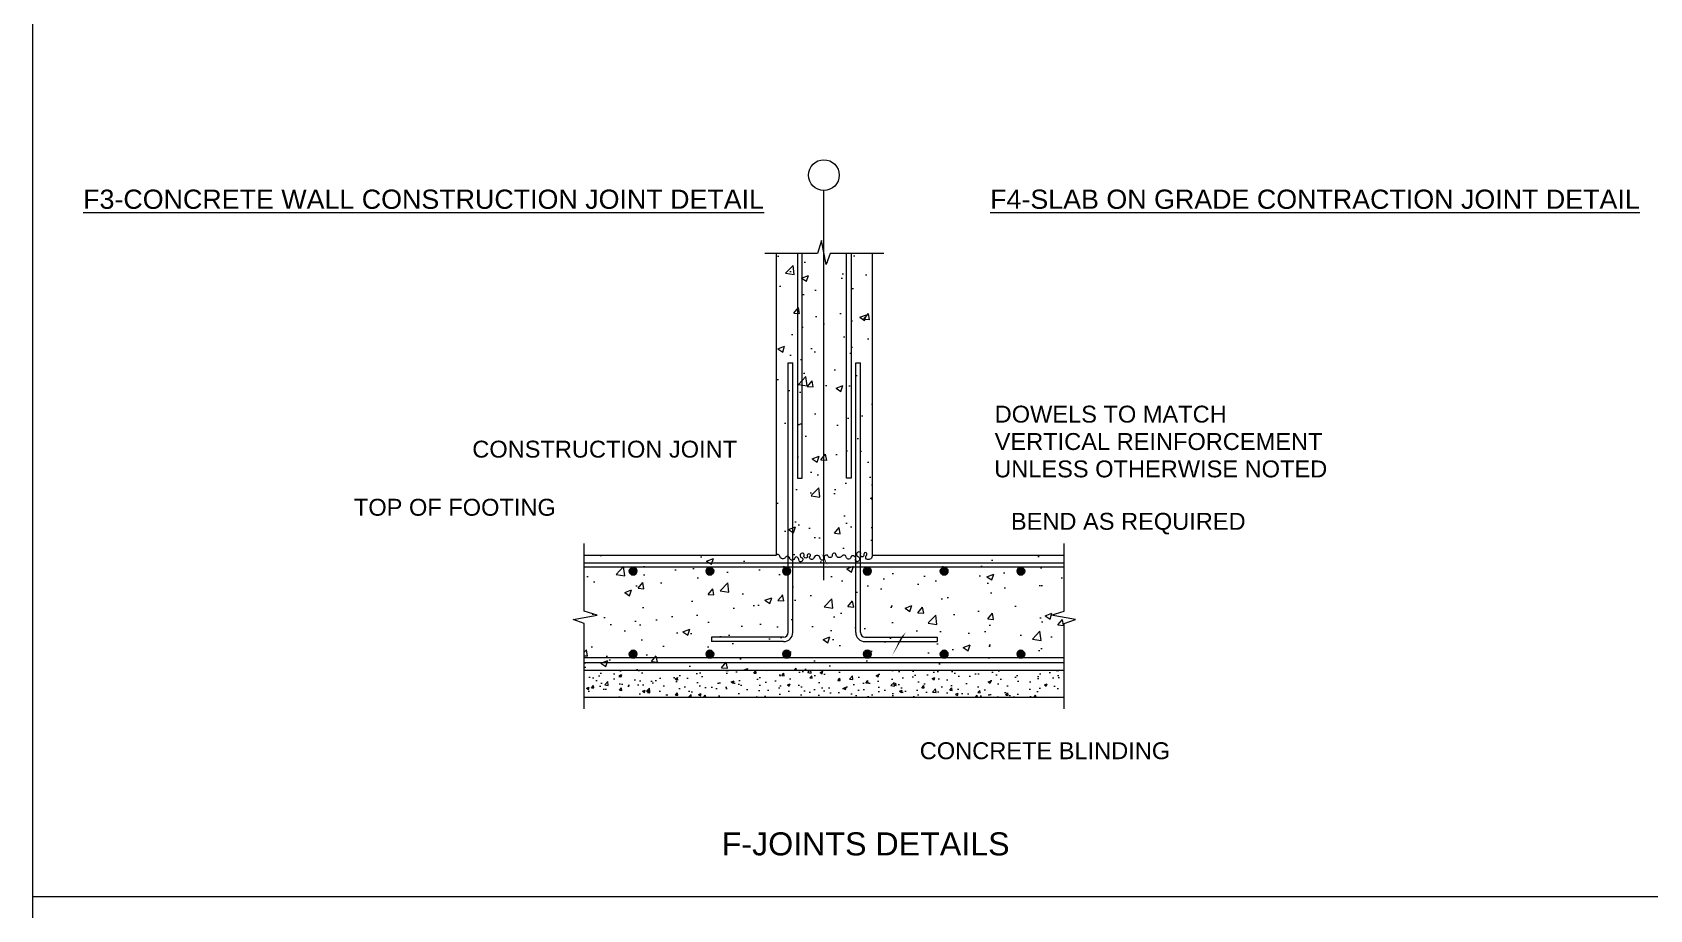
# Model space of a CAD drawing. Extents: x 166525 to 167198, y 178739 to 179747.
# Drawn here: x 167059.82 to 167072.03, y 179452.83 to 179459.45 of the extents above; entities that cross this region are included whole.
import ezdxf

# ---------------------------------------------------------------- set-up
doc = ezdxf.new("R2010")
doc.units = 0
doc.header["$MEASUREMENT"] = 0
doc.layers.get('0').update_dxf_attribs({"linetype": 'CONTINUOUS'})
doc.layers.add('BEAM', color=6, linetype='CONTINUOUS', lineweight=13)
doc.layers.add('S-G-TEXT SUB TITLE', color=2, linetype='CONTINUOUS')
doc.layers.add('Steel', color=2, linetype='CONTINUOUS')
doc.styles.add('ARIAL', font='arial.ttf')
pattern_1 = [(50, (167026.03456, 179452.07946), (0.527809, -0.0461773), [0.05519, -0.6070894]), (355, (167026.03456, 179452.07946), (-0.102102, 0.553512), [0.044152, -0.4856715]), (100.451, (167026.07854, 179452.0756), (0.4257086, 0.5073323), [0.046904, -0.515946]), (46.1842, (167026.03456, 179452.2266), (0.785346, -0.121801), [0.082785, -0.910634]), (96.6356, (167026.1, 179452.2165), (0.687786, 0.716819), [0.070356, -0.77392]), (351.184, (167026.03456, 179452.2266), (0.687787, 0.716818), [0.066228, -0.728507]), (21, (167026.10814, 179452.18984), (0.439245, -0.2962745), [0.05519, -0.6070894]), (326, (167026.10814, 179452.18984), (0.179047, 0.533613), [0.044152, -0.4856715]), (71.4514, (167026.14475, 179452.16515), (0.618291, 0.2373395), [0.046904, -0.515946]), (37.5, (167026.03456, 179452.07946), (0.008948, 0.24496525), [0, -0.4797846, 0, -0.4930302, 0, -0.4875112]), (7.5, (167026.03456, 179452.07946), (0.1935839, 0.2902341), [0, -0.2811008, 0, -0.4687466, 0, -0.1858062]), (327.5, (167025.87046, 179452.07946), (0.3928209, -0.0165968), [0, -0.1839665, 0, -0.5739754, 0, -0.7616213]), (317.5, (167025.79687, 179452.07946), (0.4291465, 0.0736633), [0, -0.2391564, 0, -0.3811786, 0, -0.5408615])]

# ---------------------------------------------------------------- blocks, each defined once
blk = doc.blocks.new('B1')
at = {"layer": 'Steel'}
blk.add_hatch(color=256, dxfattribs=at).paths.add_polyline_path([(-0.05, 0, 1), (0.05, 0, 1)], flags=16)
blk.add_circle((0, 0), 0.05, dxfattribs=at)
blk = doc.blocks.new('SUBTITLE')
at = {"lineweight": 0}
for tag, p in [('%%USUBTITLE', (13935941.075, 8347529.818)), ('20', (13935941.075, 8347529.418))]:
    blk.add_attdef(tag, p, '', height=0.2, dxfattribs=at)

msp = doc.modelspace()

# ---------------------------------------------------------------- hatches: boundary and pattern name
at = {"layer": 'BEAM'}
h = msp.add_hatch(dxfattribs=at)
h.set_pattern_fill('AR-CONC', color=0, scale=0.002897, style=0)
h.set_pattern_definition(pattern_1)
h.paths.add_polyline_path([(167065.43819, 179455.50902), (167066.16247, 179455.50902), (167066.16247, 179457.78331), (167065.43819, 179457.78331)])
h = msp.add_hatch(dxfattribs=at)
h.set_pattern_fill('AR-CONC', color=0, scale=0.002897, style=0)
h.set_pattern_definition(pattern_1)
h.paths.add_polyline_path([(167063.98963, 179455.50902), (167067.61102, 179455.50902), (167067.61102, 179454.63989), (167063.98963, 179454.63989)])
h = msp.add_hatch(dxfattribs=at)
h.set_pattern_fill('AR-CONC', color=0, scale=0.001159, style=0)
h.set_pattern_definition([(50, (167042.98899, 179418.88335), (0.2111236, -0.0184709), [0.022076, -0.2428358]), (355, (167042.989, 179418.88335), (-0.0408409, 0.2214048), [0.0176608, -0.1942686]), (100.451, (167043.00658, 179418.88182), (0.1702834, 0.2029329), [0.0187617, -0.2063785]), (46.1842, (167042.989, 179418.94222), (0.3141383, -0.0487205), [0.033114, -0.3642536]), (96.6356, (167043.01517, 179418.93816), (0.2751145, 0.2867276), [0.0281425, -0.3095678]), (351.184, (167042.989, 179418.94222), (0.275115, 0.286727), [0.0264912, -0.291403]), (21, (167043.01842, 179418.9275), (0.175698, -0.1185098), [0.022076, -0.2428358]), (326, (167043.01842, 179418.9275), (0.0716189, 0.2134451), [0.0176608, -0.1942686]), (71.4514, (167043.03307, 179418.91763), (0.2473164, 0.0949358), [0.0187617, -0.2063785]), (37.5, (167042.98899, 179418.883354), (0.00357921, 0.0979861), [0, -0.19191384, 0, -0.19721207, 0, -0.19500448]), (7.5, (167042.98899, 179418.88335), (0.07743357, 0.11609366), [0, -0.11244032, 0, -0.18749864, 0, -0.07432246]), (327.5, (167042.92335, 179418.883354), (0.15712835, -0.00663872), [0, -0.0735866, 0, -0.22959018, 0, -0.3046485]), (317.5, (167042.89392, 179418.88335), (0.1716586, 0.02946534), [0, -0.09566257, 0, -0.1524714, 0, -0.2163446])])
h.paths.add_polyline_path([(167063.98963, 179454.63989), (167063.98963, 179454.43709), (167067.61102, 179454.43709), (167067.61102, 179454.63989)])

# ---------------------------------------------------------------- linework, layer by layer
at = {"layer": 'BEAM', "color": 0}
for p, q in [((167059.82485, 179479.79994), (167059.82485, 179441.5798)), ((167065.79722, 179455.3185), (167065.79722, 179458.25819)), ((167065.43819, 179457.78331), (167065.43819, 179455.50902)), ((167066.16247, 179457.78331), (167066.16247, 179455.50902)), ((167065.528, 179454.92511), (167065.528, 179456.95758)), ((167065.528, 179456.95758), (167065.56276, 179456.95758)), ((167065.56276, 179454.92511), (167065.56276, 179456.95758)), ((167066.03789, 179454.92511), (167066.03789, 179456.95758)), ((167066.03789, 179456.95758), (167066.07265, 179456.95758)), ((167066.07265, 179454.92511), (167066.07265, 179456.95758)), ((167063.98963, 179455.50902), (167065.43819, 179455.50902)), ((167063.98963, 179455.45108), (167067.61102, 179455.45108)), ((167067.61102, 179455.41632), (167063.98963, 179455.41632)), ((167066.16247, 179455.50902), (167067.61102, 179455.50902)), ((167065.49323, 179454.89034), (167064.94858, 179454.89034)), ((167064.94858, 179454.89034), (167064.94858, 179454.85557)), ((167065.49323, 179454.85557), (167064.94858, 179454.85557)), ((167066.10742, 179454.89034), (167066.65208, 179454.89034)), ((167066.10742, 179454.85557), (167066.65208, 179454.85557)), ((167066.65208, 179454.89034), (167066.65208, 179454.85557)), ((167067.61102, 179454.7326), (167063.98963, 179454.7326)), ((167063.98963, 179454.69783), (167067.61102, 179454.69783)), ((167063.98963, 179454.63989), (167067.61102, 179454.63989)), ((167063.98963, 179454.43709), (167067.61102, 179454.43709)), ((167096.10888, 179452.93187), (167059.82485, 179452.93187))]:
    msp.add_line(p, q, dxfattribs=at)
for points in [[(167066.24938, 179457.78331), (167065.84424, 179457.78331), (167065.81442, 179457.69927), (167065.78002, 179457.88137), (167065.75021, 179457.78331), (167065.35127, 179457.78331)], [(167065.59753, 179457.78331), (167065.59753, 179456.08968), (167065.63229, 179456.08968), (167065.63229, 179457.78331)], [(167066.00312, 179457.78331), (167066.00312, 179456.08968), (167065.96836, 179456.08968), (167065.96836, 179457.78331)], [(167063.98963, 179454.35018), (167063.98963, 179454.99194), (167063.90559, 179455.02175), (167064.08769, 179455.05615), (167063.98963, 179455.08596), (167063.98963, 179455.59594)], [(167067.61102, 179454.35018), (167067.61102, 179454.99194), (167067.69507, 179455.02175), (167067.51296, 179455.05615), (167067.61102, 179455.08596), (167067.61102, 179455.59594)]]:
    msp.add_lwpolyline(points, dxfattribs=at)
at = {"layer": 'BEAM', "color": 3}
for points in [[(167066.07265, 179455.678, 0, 0.05055, 0), (167066.18351, 179455.78149, 0, 0, 0), (167066.80371, 179456.3605, 0, 0, 0), (167067.05393, 179456.3605, 0, 0, 0)], [(167066.37975, 179454.89034, 0, 0.05055, 0), (167066.46686, 179455.01448, 0, 0, 0), (167066.89945, 179455.75896, 0, 0, 0), (167067.18227, 179455.75896, 0, 0, 0)]]:
    msp.add_lwpolyline(points, format="xyseb", dxfattribs=at)
at = {"layer": 'BEAM', "color": 0}
for points, format in [([(167065.80251, 179455.48942, 0, 0.05055, 0), (167065.72945, 179455.61488, 0, 0, 0), (167065.39077, 179456.27948, 0, 0, 0), (167065.14269, 179456.27948, 0, 0, 0)], "xyseb"), ([(167064.37772, 179455.50902, 0, 0.05055, 0), (167064.26687, 179455.61252, 0, 0, 0), (167064.01793, 179455.84492, 0, 0, 0), (167063.78652, 179455.84492, 0, 0, 0)], "xyseb"), ([(167066.16247, 179455.50032, -0.22795198), (167066.14444, 179455.47685, -0.28204066), (167066.11997, 179455.47886, -0.48060989), (167066.1188, 179455.50626, 0.71766943), (167066.11017, 179455.52715, 0.48359352), (167066.09883, 179455.51072, -0.50112188), (167066.08729, 179455.49496, -0.53982256), (167066.0744, 179455.51418, 0.56337233), (167066.06114, 179455.53251, 0.76290463), (167066.05463, 179455.49787, -0.62602478), (167066.0546, 179455.46008, -0.64937473), (167066.03647, 179455.47537, 0.40320294), (167066.02191, 179455.503, 0.43627822), (167066.00078, 179455.49136, -0.42065717), (167065.97942, 179455.47886, -0.30133285), (167065.96632, 179455.49384, 0.30827279), (167065.95327, 179455.50837, 0.31954155), (167065.93287, 179455.50028, -0.2795122), (167065.91078, 179455.48959, -0.34412622), (167065.89074, 179455.50853, 0.43197879), (167065.87156, 179455.52178, 0.38401552), (167065.86009, 179455.50594, -0.37431342), (167065.84868, 179455.48959, -0.37191908), (167065.83087, 179455.49857, 0.35616456), (167065.81272, 179455.50837, 0.41750988), (167065.79976, 179455.48903, -0.43886636), (167065.78657, 179455.47081, -0.41794145), (167065.76894, 179455.48491, 0.31947029), (167065.75062, 179455.50569, 0.41481629), (167065.72178, 179455.48773, -0.95315527), (167065.68934, 179455.49363, -0.06836601), (167065.69248, 179455.49723, 0.71766943), (167065.68384, 179455.51812, 0.48359352), (167065.67251, 179455.50169, -0.50112188), (167065.66096, 179455.48593, -0.53982256), (167065.64808, 179455.50516, 0.56337233), (167065.63482, 179455.52349, 0.59725199), (167065.62192, 179455.49401, -0.70324095), (167065.62828, 179455.45927, -0.50806537), (167065.61015, 179455.46634, 0.19971645), (167065.59559, 179455.49398, 0.43627822), (167065.57445, 179455.48234, -0.42065717), (167065.5531, 179455.46983, -0.30133285), (167065.53999, 179455.48481, 0.30827279), (167065.52695, 179455.49934, 0.31954155), (167065.50655, 179455.49126, -0.2795122), (167065.48446, 179455.48057, -0.34412622), (167065.46441, 179455.49951, 0.43197879), (167065.44523, 179455.51276, 0.13908849), (167065.43819, 179455.50902, -0.37431342)], "xyb"), ([(167065.81621, 179454.43709, 0, 0.05055, 0), (167065.92706, 179454.3336, 0, 0, 0), (167066.28065, 179454.0035, 0, 0, 0), (167066.49783, 179454.0035, 0, 0, 0)], "xyseb")]:
    msp.add_lwpolyline(points, format=format, dxfattribs=at)
msp.add_circle((167065.79722, 179458.37407), 0.11588, dxfattribs=at)
for centre, radius, start, end in [((167065.49323, 179454.92511), 0.03477, 270, 0), ((167065.49323, 179454.92511), 0.06953, 270, 0), ((167066.10742, 179454.92511), 0.06953, 180, 270), ((167066.10742, 179454.92511), 0.03477, 180, 270)]:
    msp.add_arc(centre, radius, start, end, dxfattribs=at)

# ---------------------------------------------------------------- block references
ref = msp.add_blockref('SUBTITLE', (-7907730.71957, -4657284.34902), dxfattribs=dict(at, xscale=0.5794220055977348, yscale=0.5794220055977348, zscale=0.5794220055977348))
ref.add_attrib('%%USUBTITLE', '%%UF3-CONCRETE WALL CONSTRUCTION JOINT DETAIL', (167060.20825, 179458.12011), dxfattribs={"layer": 'S-G-TEXT SUB TITLE', "lineweight": 0, "height": 0.1448555, "style": 'ARIAL'})
ref = msp.add_blockref('SUBTITLE', (-7907723.87588, -4657284.34902), dxfattribs=dict(at, xscale=0.5794220055977348, yscale=0.5794220055977348, zscale=0.5794220055977348))
ref.add_attrib('%%USUBTITLE', '%%UF4-SLAB ON GRADE CONTRACTION JOINT DETAIL', (167067.05193, 179458.12011), dxfattribs={"layer": 'S-G-TEXT SUB TITLE', "lineweight": 0, "height": 0.1448555, "style": 'ARIAL'})
at = {"layer": 'BEAM', "color": 0, "xscale": -0.5794220055977348, "yscale": 0.5794220055977348, "zscale": 0.5794220056, "rotation": 270}
for p in [(167064.35805, 179455.38734), (167064.93747, 179455.38734), (167065.51689, 179455.38734), (167066.12529, 179455.38734), (167066.70471, 179455.38734), (167067.28413, 179455.38734), (167064.35805, 179454.76157), (167064.93747, 179454.76157), (167065.51689, 179454.76157), (167066.12529, 179454.76157), (167066.70471, 179454.76157), (167067.28413, 179454.76157)]:
    msp.add_blockref('B1', p, dxfattribs=at)

# ---------------------------------------------------------------- texts
at = {"layer": 'BEAM', "color": 3, "style": 'ARIAL'}
for s, p in [('DOWELS TO MATCH', (167067.08621, 179456.50785)), ('CONSTRUCTION JOINT', (167063.14449, 179456.24376)), ('VERTICAL REINFORCEMENT', (167067.08621, 179456.30131)), (' UNLESS OTHERWISE NOTED ', (167067.03299, 179456.09477)), ('TOP OF FOOTING', (167062.25128, 179455.80536)), ('BEND AS REQUIRED', (167067.20855, 179455.69943)), ('CONCRETE BLINDING', (167066.52095, 179453.96928))]:
    msp.add_text(s, height=0.1274728, dxfattribs=at).set_placement(p)
at = {"layer": 'BEAM', "color": 2, "style": 'ARIAL'}
msp.add_text('F-JOINTS DETAILS', height=0.1738266, dxfattribs=at).set_placement((167065.0267, 179453.24368))

doc.saveas('drawing.dxf')
